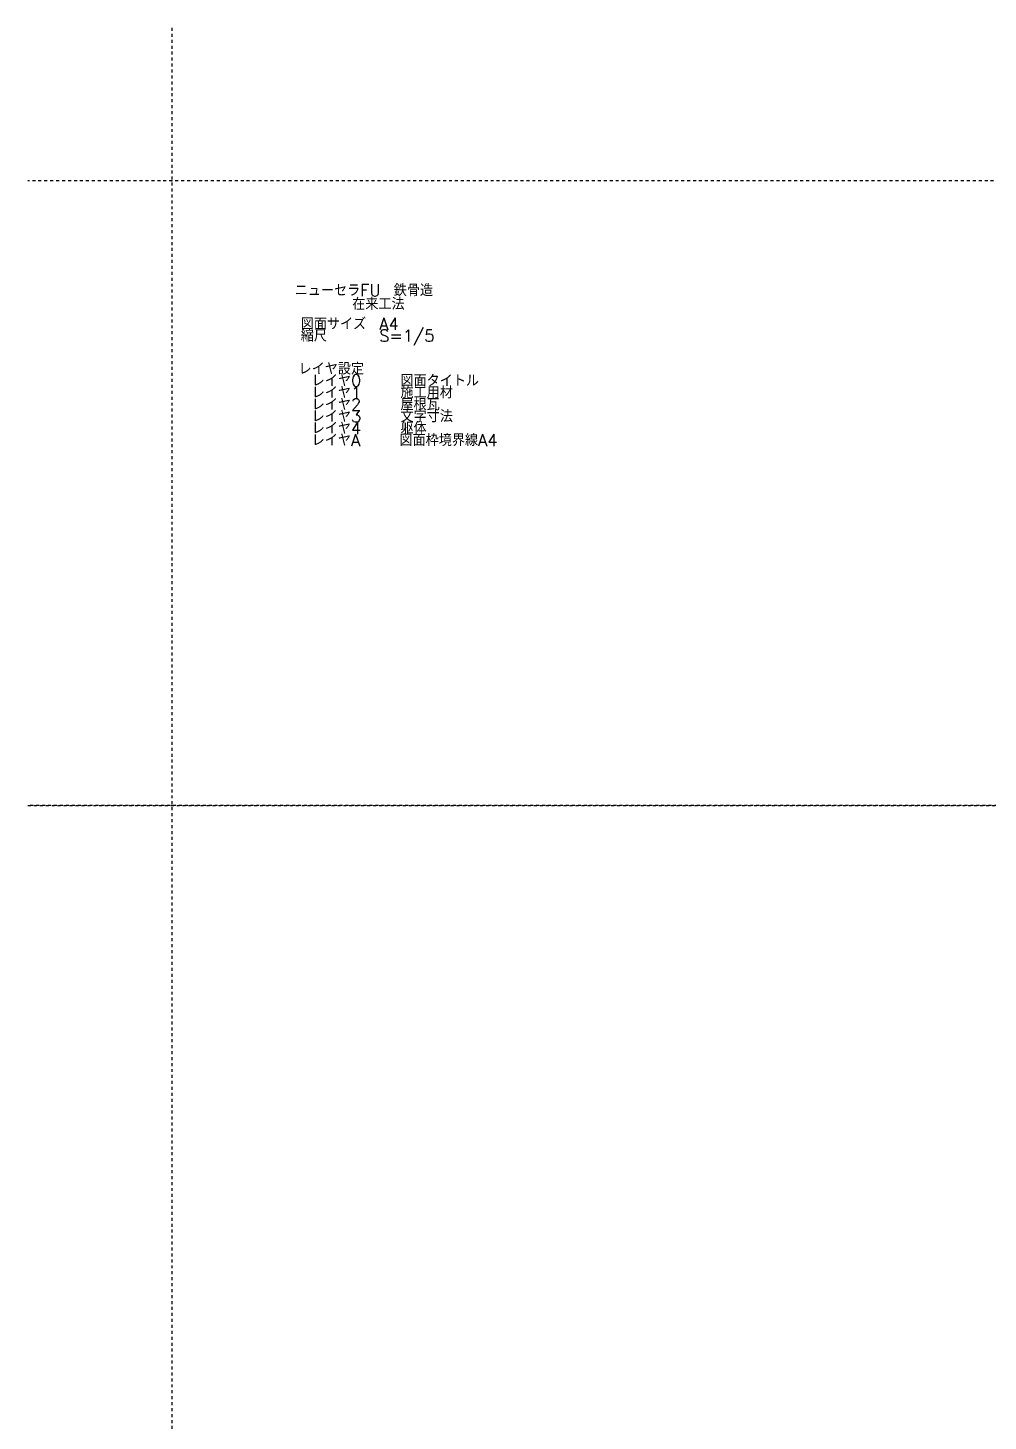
# Model space of a CAD drawing. Extents: x -1727 to 4652, y -2317 to 2357.
# Drawn here: x -1727 to -113, y 15 to 2357 of the extents above; entities that cross this region are included whole.
import ezdxf

# ---------------------------------------------------------------- set-up
doc = ezdxf.new("R2010")
doc.units = 0
doc.header["$LTSCALE"] = 5
doc.linetypes.add('DOT', pattern=[2, 1, -1])
for name, color, linetype in [('0-0', 7, 'CONTINUOUS'), ('0-2', 7, 'CONTINUOUS'), ('0-A', 7, 'CONTINUOUS')]:
    doc.layers.add(name, color=color, linetype=linetype)
doc.styles.get("Standard").update_dxf_attribs({"font": 'txt.shx', "bigfont": 'extfont.shx'})

msp = doc.modelspace()

# ---------------------------------------------------------------- linework, layer by layer
at = {"layer": '0-2', "color": 7}
for p in [(-1485, 2100), (-1485, 1050)]:
    msp.add_point(p, dxfattribs=at)
at = {"layer": '0-A', "color": 7, "linetype": 'DOT'}
for p, q in [((-1485, 2357.0167), (-1485, -2316.5581)), ((4635.7424, 2100), (-1726.8095, 2100)), ((4652.0253, 1050), (-1726.8095, 1050)), ((-1726.8095, 1050), (4652.0253, 1050))]:
    msp.add_line(p, q, dxfattribs=at)

# ---------------------------------------------------------------- texts
at = {"layer": '0-0', "color": 7}
for s, p in [('ニューセラFU\u3000鉄骨造', (-1278.4209, 1906.0255)), ('在来工法', (-1181.8867, 1883.0129)), ('縮尺\u3000\u3000\u3000\u3000S=1/5', (-1268.3872, 1829.6084)), ('図面サイズ\u3000A4', (-1268.3872, 1849.6084)), ('レイヤ設定', (-1271.9217, 1774.1387)), ('\u3000レイヤ0\u3000\u3000\u3000図面タイトル', (-1271.9217, 1754.1387)), ('\u3000レイヤ1\u3000\u3000\u3000施工用材', (-1271.9217, 1734.1387)), ('\u3000レイヤ2\u3000\u3000\u3000屋根瓦', (-1271.9217, 1714.1387)), ('\u3000レイヤ3\u3000\u3000\u3000文字寸法', (-1271.9217, 1694.1387)), ('\u3000レイヤ4\u3000\u3000\u3000躯体\u3000', (-1271.9217, 1674.1387)), ('\u3000レイヤA\u3000\u3000\u3000図面枠境界線A4', (-1271.9217, 1654.1387))]:
    msp.add_text(s, height=20, dxfattribs=at).set_placement(p)

doc.saveas('drawing.dxf')
